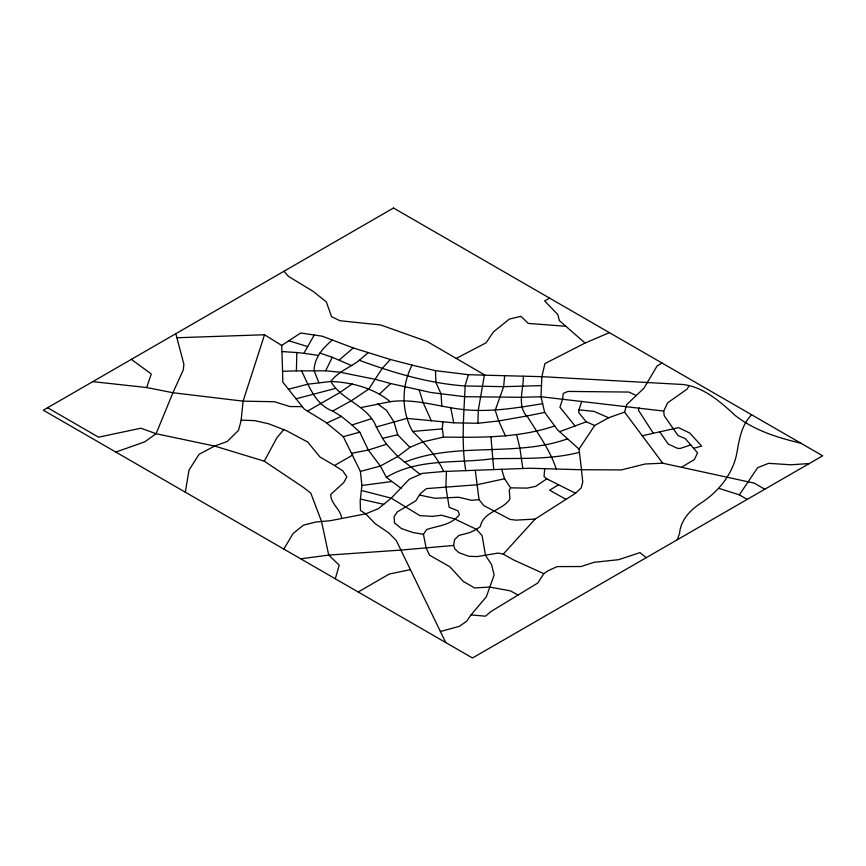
<?xml version="1.0" encoding="UTF-8"?>
<svg xmlns="http://www.w3.org/2000/svg" width="866" height="866" viewBox="0 0 866 866"><rect width="100%" height="100%" fill="white"/><g stroke="black" fill="none" stroke-linecap="round" stroke-linejoin="round"><path stroke-width="1.3" d="M445.763 642.561L396.249 540.449L388.823 532.947L375.249 523.714L365.701 513.83L360.462 510.529L360.202 500.894L361.901 485.469L360.397 471.429L343.282 436.659L325.648 422.207L304.323 409.185L282.792 382.079L282.565 371.276L296.399 370.886L296.843 352.538L281.937 351.542L281.688 345.426L264.541 334.752L176.891 337.751M288.465 389.245L307.733 384.223L330.877 381.462C341.637 400.579 368.05 405.299 376.331 427.003L406.836 418.386L453.752 422.825L477.913 423.268L478.27 410.332L484.397 375.184L541.867 376.667L682.57 384.482C703.593 386.701 720.35 401.835 735.31 415.55C754.438 430.532 777.571 437.666 800.888 443.197M283.832 549.076L293.044 533.553L303.457 525.175L315.906 522.014L330.476 520.683L365.701 513.83L378.474 508.613L391.226 498.156L409.272 479.255L422.521 473.356L443.652 471.483L529.646 468.235L581.519 469.762L579.029 449.118L557.531 429.807L544.682 412.4L540.99 396.747L541.867 376.667L544.92 363.59L585.07 343.044L609.383 332.631M446.434 471.375L445.882 487.168L449.205 507.292L458.049 510.864L459.424 514.631C451.359 525.294 438.196 525.608 426.657 529.516L423.442 534.3L426.126 547.875L429.536 555.193L449.887 566.808L463.288 581.422L474.579 587.938L489.799 587.083L510.442 590.872L518.052 595.039M465.15 385.976C463.938 414.186 461.123 442.591 465.767 470.66M523.335 376.234C523.638 389.592 516.991 404.444 526.56 416.059L544.682 412.4M581.779 401.283L578.932 409.845L578.769 412.671L586.26 421.785L594.671 425.509L608.614 417.748L624.602 412.108L626.605 404.703L643.979 388.185L657.121 365.917L662.079 363.06M554.727 425.953C518.756 438.088 480.89 437.503 443.457 437.103L442.342 428.887L442.807 422.023M544.714 468.701L544.021 476.56L546.792 478.844L575.533 493.252L581.205 487.926L582.764 481.929L581.443 469.762M504.64 375.79L503.655 386.658L495.233 410.3L498.664 420.952L505.538 436.042M646.253 557.672L639.996 552.616L618.616 559.674L593.957 562.326L581.064 566.537L557.076 566.591L547.94 570.824L543.805 573.682L513.311 559.804L503.265 554.143L498.177 553.06L477.318 556.578L468.939 556.308L459.056 552.746L454.996 549.109L453.622 545.461L454.618 539.496L458.85 535.459L469.599 532.633L476.506 529.364L480.359 526.517C483.206 511.395 502.67 510.561 509.922 499.022L509.273 490.253L510.539 487.829L504.477 478.519L501.663 469.318M185.302 492.191L189.037 470.076L199.104 454.293L214.616 446.055L227.152 441.541L238.442 430.434L241.073 420.8L243.097 401.153L264.541 334.752M335.283 578.78L339.255 565.152L328.723 555.084L321.546 521.505L310.786 493.111L303.414 487.374L264.271 461.167L214.616 446.055L156.096 433.725L140.92 428.215L98.562 437.178L47.576 407.734M542.69 403.664C516.71 407.951 490.459 412.335 464.057 409.607C439.473 407.139 415.128 398.133 390.263 401.694C373.657 388.022 352.018 382.404 330.877 381.462C338.076 371.546 349.918 367.617 359.303 360.299C393.391 372.824 428.627 383.357 465.01 385.965L468.376 374.675L484.397 375.184M92.781 381.635L146.679 387.546L151.269 374.004L131.372 359.358M677.212 539.789L679.561 533.597A84.11 48.561 0 0 1 701.287 502.854C718.639 491.433 732.528 474.416 736.728 453.741C739.218 440.015 741.242 425.076 751.656 414.782M639.238 407.908L638.372 410.138L653.267 433.184M468.376 374.675L435.49 370.648L412.086 365.116C401.445 385.716 401.164 411.112 412.638 431.43C424.741 443.273 436.605 455.862 443.652 471.483M296.399 370.886L325.659 370.8L332.295 357.279L351.726 365.658M332.306 340.013C323.018 348.089 314.401 357.452 314.055 370.496L318.85 382.761M681.52 467.25L694.359 459.586L697.563 452.918L685.342 438.629L678.089 435.587L664.179 415.691L663.724 411.079L667.654 402.82L687.182 389.04L689.011 385.641M264.271 461.167L276.936 437.698L283.734 429.644M296.843 352.538L303.901 353.296L314.239 335.012M579.029 449.118L594.671 425.509M718.997 488.381L739.337 494.854L757.631 467.694L768.597 463.342L791.004 464.793L809.309 463.526M543.805 573.682L537.797 583.024L490.935 611.548L485.501 616.191L471.028 614.914L466.655 621.203L459.467 626.302L440.404 631.509M471.028 614.914L486.313 596.815L494.15 574.992L491.542 564.513L485.501 555.398L482.113 535.599L476.506 529.364L454.466 518.853L441.433 515.216L432.502 516.363L419.913 515.638L391.226 498.156L361.36 490.459M503.265 554.143L535.156 519.059L575.533 493.252M412.086 365.116L390.371 359.487L382.187 368.418L368.764 389.083L351.672 400.547L332.685 411.069C315.365 404.671 308.924 385.998 301.52 370.735M379.492 394.073L390.707 383.541L430.792 392.482L464.652 396.704L521.278 397.299L540.99 396.747L663.724 411.079M339.299 359.953L353.285 347.959L390.371 359.487M359.303 360.299L368.191 352.7M443.457 437.103L422.933 441.866L409.878 447.354L397.797 456.523L380.347 466.016L360.397 471.429M352.354 383.811L339.678 392.655L307.517 411.155M546.792 478.844L535.686 486.367L527.134 488.11L510.539 487.829M281.688 345.426L300.664 333.009L322.174 336.181L353.285 347.959M558.559 484.744L549.618 490.221L565.963 499.346M549.574 298.11L544.649 300.957L557.834 314.575L559.36 320.593L585.07 343.044M358.167 591.987L389.235 574.05L410.408 569.644M241.138 420.151L254.647 420.616L268.579 423.766L286.408 430.673L307.733 442.05L319.955 456.999L334.525 465.507L352.722 455.029M456.263 358.427L486.075 342.817L493.295 332.046L509.37 319.056L520.91 316.328L528.282 323.429L565.736 326.265M326.72 423.106L341.28 416.319L351.964 424.979L359.791 432.199L368.331 450.071L380.347 466.016L386.388 477.318L401.229 488.413M386.388 477.318C418.538 457.865 456.956 463.743 492.538 458.742C521.646 458.082 551.101 459.738 579.549 452.279M559.62 431.669L586.26 421.785M115.795 452.063L144.752 441.855L156.096 433.725L172.929 392.742L183.365 369.695L183.873 364.164L175.82 333.691M690.732 444.94L680.081 448.48L677.374 448.285L668.271 444.096L659.621 431.712M351.964 424.979L371.492 418.7M420.216 474.438L397.797 456.523L386.528 444.226L368.331 450.071L351.877 453.21M404.4 462.292C456.501 441.422 514.869 457.519 567.609 438.824M335.218 388.498L296.053 398.793M693.634 448.328L701.622 446.055L689.769 433.054L678.608 427.652L642.247 435.75M343.282 436.659L359.791 432.199M376.331 427.003L382.534 438.348L397.689 434.764L409.878 447.354M360.895 407.583L390.263 401.694M504.629 478.757L476.895 484.776L426.527 488.597L420.324 493.62L415.875 500.786L397.342 511.871L394.052 516.764L394.539 522.977L401.467 528.563L412.865 532.514L423.442 534.3M526.56 416.059L498.664 420.952L477.913 423.268M300.719 558.83L328.723 555.084L400.926 550.083L453.622 545.461M361.901 485.469L391.4 481.583M535.156 519.059L516.017 520.141L510.204 519.448L483.834 505.625L479.028 499.66L471.591 500.299L458.644 497.246L434.894 498.264L419.425 495.06M412.638 431.43L442.342 428.887M764.786 489.236L754.221 483.131L662.728 463.202L645.116 464.003L621.366 469.924L581.519 469.74M541.586 385.619L503.655 386.658L465.01 385.965M302.288 406.63L289.839 406.544L274.457 401.727L243.097 401.153L172.929 392.742L146.679 387.546M325.659 370.8L340.024 372.218L375.487 379.384L390.707 383.541M578.932 409.845L593.989 411.393L608.614 417.748M303.901 353.296L318.255 355.406M360.429 499.054L383.714 504.358M288.8 340.749L307.69 346.595M319.803 353.047L332.295 357.279M636.272 395.513L628.9 392.06L567.955 391.432L563.236 393.456L562.597 399.15L559.912 407.215L575.046 425.942M739.337 494.854L747.196 499.39M485.112 375.205L427.144 341.496L380.639 324.956L339.937 320.723L331.591 316.718L326.363 301.974L313.265 291.452L288.454 276.384L283.951 271.264M332.685 411.069L341.28 416.319M334.525 465.507L342.655 470.725L346.865 476.885L343.661 482.719L330.725 494.464C330.509 503.579 340.5 508.959 341.648 518.074M377.511 403.816L386.496 410.322L393.911 421.796L397.689 434.764M624.602 412.108L662.728 463.202M382.534 438.348L386.528 444.226M527.015 415.961C537.656 433.292 549.834 449.53 556.275 469.058M431.376 420.854L423.203 402.82L419.339 390.339M516.677 434.84L519.86 448.068L522.847 468.528M450.666 407.637L453.752 422.825M479.028 499.66L475.282 470.303M493.739 469.61L490.968 437.049M441.779 406.078L441.108 393.987L435.923 382.577L435.49 370.648M281.937 351.542L282.565 371.276M393.51 208.013L43.3 410.203L472.49 657.987L822.7 455.797L393.51 208.013"/></g></svg>
